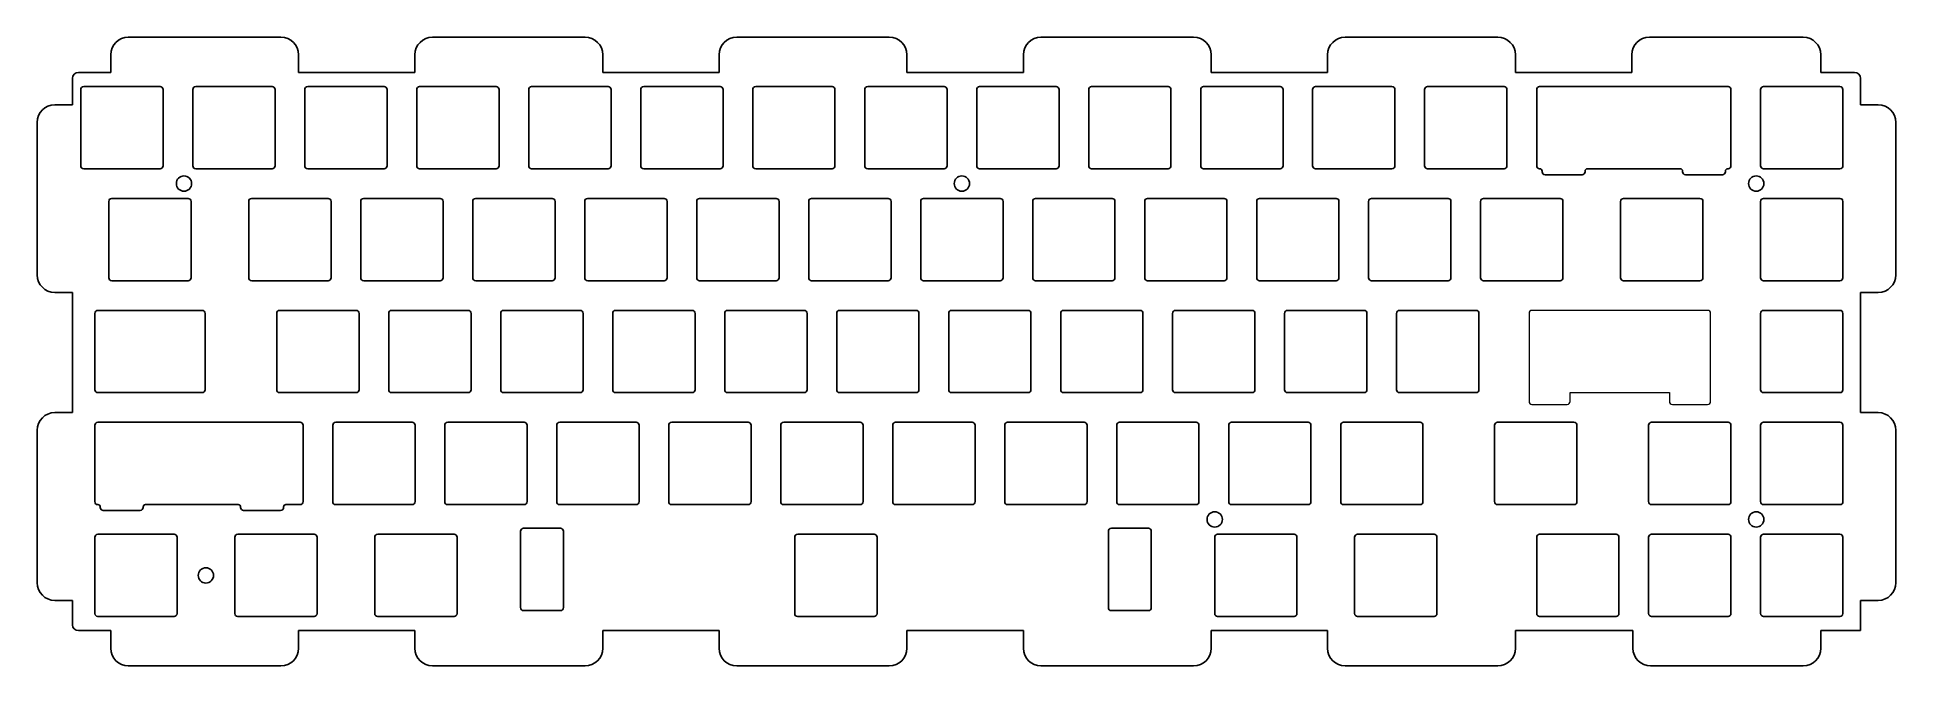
# Model space of a CAD drawing. Header units: millimetres. Extents: x -5 to 311, y -101 to 6.
import ezdxf

# ---------------------------------------------------------------- set-up
doc = ezdxf.new("R2010")
doc.units = ezdxf.units.MM
doc.header["$MEASUREMENT"] = 0

msp = doc.modelspace()

# ---------------------------------------------------------------- linework, layer by layer
at = {"linetype": 'Continuous'}
for p, q in [((10.61, 5.87), (36.56, 5.87)), ((62.36, 5.87), (88.31, 5.87)), ((114.11, 5.87), (140.06, 5.87)), ((165.86, 5.87), (191.81, 5.87)), ((217.61, 5.87), (243.56, 5.87)), ((269.36, 5.87), (295.51, 5.87)), ((7.61, -0.13), (7.61, 2.87)), ((39.56, 2.87), (39.56, -0.13)), ((59.36, -0.13), (59.36, 2.87)), ((91.31, 2.87), (91.31, -0.13)), ((111.11, -0.13), (111.11, 2.87)), ((143.06, 2.87), (143.06, -0.13)), ((162.86, -0.13), (162.86, 2.87)), ((194.81, 2.87), (194.81, -0.13)), ((214.61, -0.13), (214.61, 2.87)), ((246.56, 2.87), (246.56, -0.13)), ((266.36, -0.13), (266.36, 2.87)), ((298.51, 2.87), (298.51, -0.13)), ((1.11, -1.13), (1.11, -5.63)), ((2.11, -0.13), (7.61, -0.13)), ((39.56, -0.13), (59.36, -0.13)), ((91.31, -0.13), (111.11, -0.13)), ((143.06, -0.13), (162.86, -0.13)), ((194.81, -0.13), (214.61, -0.13)), ((246.56, -0.13), (266.36, -0.13)), ((298.51, -0.13), (304.27, -0.13)), ((305.27, -1.13), (305.27, -5.63)), ((1.11, -5.63), (-1.89, -5.63)), ((305.27, -5.63), (308.27, -5.63)), ((-4.89, -8.63), (-4.89, -34.58)), ((311.27, -8.63), (311.27, -34.58)), ((-1.89, -37.58), (1.11, -37.58)), ((1.11, -37.58), (1.11, -58.03)), ((308.27, -37.58), (305.27, -37.58)), ((305.27, -37.58), (305.27, -58.03)), ((1.11, -58.03), (-1.89, -58.03)), ((305.27, -58.03), (308.27, -58.03)), ((-4.89, -61.03), (-4.89, -86.98)), ((311.27, -61.03), (311.27, -86.98)), ((-1.89, -89.98), (1.11, -89.98)), ((1.11, -89.98), (1.11, -94.13)), ((308.27, -89.98), (305.27, -89.98)), ((305.27, -89.98), (305.27, -95.13)), ((2.11, -95.13), (7.61, -95.13)), ((7.61, -95.13), (7.61, -98.13)), ((39.56, -98.13), (39.56, -95.13)), ((39.56, -95.13), (59.36, -95.13)), ((59.36, -95.13), (59.36, -98.13)), ((91.31, -98.13), (91.31, -95.13)), ((91.31, -95.13), (111.11, -95.13)), ((111.11, -95.13), (111.11, -98.13)), ((143.06, -95.13), (162.86, -95.13)), ((143.06, -98.13), (143.06, -95.13)), ((162.86, -95.13), (162.86, -98.13)), ((194.81, -95.13), (214.61, -95.13)), ((194.81, -98.13), (194.81, -95.13)), ((214.61, -95.13), (214.61, -98.13)), ((246.56, -95.13), (266.56, -95.13)), ((246.56, -98.13), (246.56, -95.13)), ((266.56, -95.13), (266.56, -98.13)), ((298.51, -95.13), (305.27, -95.13)), ((298.51, -98.13), (298.51, -95.13)), ((10.61, -101.13), (36.56, -101.13)), ((62.36, -101.13), (88.31, -101.13)), ((114.11, -101.13), (140.06, -101.13)), ((165.86, -101.13), (191.81, -101.13)), ((217.61, -101.13), (243.56, -101.13)), ((269.56, -101.13), (295.51, -101.13))]:
    msp.add_line(p, q, dxfattribs=at)
for p, q in [((264.46, -22.08), (264.46, -35.08)), ((264.96, -21.58), (277.96, -21.58)), ((278.46, -22.08), (278.46, -35.08)), ((264.96, -35.58), (277.96, -35.58))]:
    msp.add_line(p, q)
for points in [[(16.02, -2.53, -0.414214), (16.52, -3.03), (16.52, -16.02, -0.414214), (16.02, -16.53), (3.02, -16.53, -0.414214), (2.52, -16.02), (2.52, -3.03, -0.414214), (3.02, -2.53)], [(35.58, -16.02), (35.58, -3.03, 0.414214), (35.08, -2.53), (22.07, -2.53, 0.414214), (21.58, -3.03), (21.58, -16.02, 0.414214), (22.07, -16.53), (35.08, -16.53, 0.414214)], [(40.62, -3.03), (40.62, -16.02, 0.414214), (41.12, -16.53), (54.13, -16.53, 0.414214), (54.62, -16.02), (54.62, -3.03, 0.414214), (54.13, -2.53), (41.12, -2.53, 0.414214)], [(60.17, -16.53, -0.414214), (59.67, -16.02), (59.67, -3.03, -0.414214), (60.17, -2.53), (73.17, -2.53, -0.414214), (73.67, -3.03), (73.67, -16.02, -0.414214), (73.17, -16.53)], [(79.22, -16.53, -0.414214), (78.72, -16.02), (78.72, -3.03, -0.414214), (79.22, -2.53), (92.22, -2.53, -0.414214), (92.73, -3.03), (92.73, -16.02, -0.414214), (92.22, -16.53)], [(111.78, -16.02, -0.414214), (111.28, -16.53), (98.28, -16.53, -0.414214), (97.78, -16.02), (97.78, -3.03, -0.414214), (98.28, -2.53), (111.28, -2.53, -0.414214), (111.78, -3.03)], [(130.82, -16.02), (130.82, -3.03, 0.414214), (130.32, -2.53), (117.33, -2.53, 0.414214), (116.83, -3.03), (116.83, -16.02, 0.414214), (117.33, -16.53), (130.32, -16.53, 0.414214)], [(149.88, -16.02, -0.414214), (149.38, -16.53), (136.38, -16.53, -0.414214), (135.88, -16.02), (135.88, -3.03, -0.414214), (136.38, -2.53), (149.38, -2.53, -0.414214), (149.88, -3.03)], [(168.93, -16.02), (168.93, -3.03, 0.414214), (168.43, -2.53), (155.43, -2.53, 0.414214), (154.93, -3.03), (154.93, -16.02, 0.414214), (155.43, -16.53), (168.43, -16.53, 0.414214)], [(174.48, -16.53), (187.47, -16.53, 0.414214), (187.97, -16.02), (187.97, -3.03, 0.414214), (187.47, -2.53), (174.48, -2.53, 0.414214), (173.98, -3.03), (173.98, -16.02, 0.414214)], [(193.03, -3.03, -0.414214), (193.53, -2.53), (206.53, -2.53, -0.414214), (207.03, -3.03), (207.03, -16.02, -0.414214), (206.53, -16.53), (193.53, -16.53, -0.414214), (193.03, -16.02)], [(212.07, -3.03), (212.07, -16.02, 0.414214), (212.57, -16.53), (225.57, -16.53, 0.414214), (226.07, -16.02), (226.07, -3.03, 0.414214), (225.57, -2.53), (212.57, -2.53, 0.414214)], [(244.63, -2.53), (231.62, -2.53, 0.414214), (231.12, -3.03), (231.12, -16.02, 0.414214), (231.62, -16.53), (244.63, -16.53, 0.414214), (245.12, -16.02), (245.12, -3.03, 0.414214)], [(282.29, -16.93, -0.414214), (282.69, -16.53), (282.73, -16.53, 0.414214), (283.23, -16.02), (283.23, -3.03, 0.414214), (282.73, -2.53), (250.68, -2.53, 0.414214), (250.18, -3.03), (250.18, -16.02, 0.414214), (250.68, -16.53), (250.71, -16.53, -0.414214), (251.11, -16.93), (251.11, -17.02, 0.414214), (251.61, -17.53), (257.91, -17.53, 0.414214), (258.41, -17.02), (258.41, -16.93, -0.414214), (258.81, -16.53), (274.59, -16.53, -0.414214), (274.99, -16.93), (274.99, -17.02, 0.414214), (275.49, -17.53), (281.79, -17.53, 0.414214), (282.29, -17.02)], [(301.77, -2.53), (288.77, -2.53, 0.414214), (288.27, -3.03), (288.27, -16.02, 0.414214), (288.77, -16.53), (301.77, -16.53, 0.414214), (302.27, -16.02), (302.27, -3.03, 0.414214)], [(21.29, -35.08, -0.414214), (20.79, -35.58), (7.79, -35.58, -0.414214), (7.29, -35.08), (7.29, -22.08, -0.414214), (7.79, -21.58), (20.79, -21.58, -0.414214), (21.29, -22.08)], [(45.1, -35.08), (45.1, -22.08, 0.414214), (44.6, -21.58), (31.6, -21.58, 0.414214), (31.1, -22.08), (31.1, -35.08, 0.414214), (31.6, -35.58), (44.6, -35.58, 0.414214)], [(50.15, -22.08), (50.15, -35.08, 0.414214), (50.65, -35.58), (63.65, -35.58, 0.414214), (64.15, -35.08), (64.15, -22.08, 0.414214), (63.65, -21.58), (50.65, -21.58, 0.414214)], [(82.7, -21.58), (69.7, -21.58, 0.414214), (69.2, -22.08), (69.2, -35.08, 0.414214), (69.7, -35.58), (82.7, -35.58, 0.414214), (83.2, -35.08), (83.2, -22.08, 0.414214)], [(88.25, -22.08), (88.25, -35.08, 0.414214), (88.75, -35.58), (101.75, -35.58, 0.414214), (102.25, -35.08), (102.25, -22.08, 0.414214), (101.75, -21.58), (88.75, -21.58, 0.414214)], [(107.8, -35.58), (120.8, -35.58, 0.414214), (121.3, -35.08), (121.3, -22.08, 0.414214), (120.8, -21.58), (107.8, -21.58, 0.414214), (107.3, -22.08), (107.3, -35.08, 0.414214)], [(126.85, -35.58, -0.414214), (126.35, -35.08), (126.35, -22.08, -0.414214), (126.85, -21.58), (139.85, -21.58, -0.414214), (140.35, -22.08), (140.35, -35.08, -0.414214), (139.85, -35.58)], [(158.9, -21.58), (145.9, -21.58, 0.414214), (145.4, -22.08), (145.4, -35.08, 0.414214), (145.9, -35.58), (158.9, -35.58, 0.414214), (159.4, -35.08), (159.4, -22.08, 0.414214)], [(177.95, -21.58, -0.414214), (178.45, -22.08), (178.45, -35.08, -0.414214), (177.95, -35.58), (164.95, -35.58, -0.414214), (164.45, -35.08), (164.45, -22.08, -0.414214), (164.95, -21.58)], [(197, -21.58, -0.414214), (197.5, -22.08), (197.5, -35.08, -0.414214), (197, -35.58), (184, -35.58, -0.414214), (183.5, -35.08), (183.5, -22.08, -0.414214), (184, -21.58)], [(216.55, -35.08, -0.414214), (216.05, -35.58), (203.05, -35.58, -0.414214), (202.55, -35.08), (202.55, -22.08, -0.414214), (203.05, -21.58), (216.05, -21.58, -0.414214), (216.55, -22.08)], [(221.6, -22.08, -0.414214), (222.1, -21.58), (235.1, -21.58, -0.414214), (235.6, -22.08), (235.6, -35.08, -0.414214), (235.1, -35.58), (222.1, -35.58, -0.414214), (221.6, -35.08)], [(241.15, -35.58), (254.15, -35.58, 0.414214), (254.65, -35.08), (254.65, -22.08, 0.414214), (254.15, -21.58), (241.15, -21.58, 0.414214), (240.65, -22.08), (240.65, -35.08, 0.414214)], [(288.77, -35.58, -0.414214), (288.27, -35.08), (288.27, -22.08, -0.414214), (288.77, -21.58), (301.77, -21.58, -0.414214), (302.27, -22.08), (302.27, -35.08, -0.414214), (301.77, -35.58)], [(23.17, -40.63, -0.414214), (23.67, -41.13), (23.67, -54.13, -0.414214), (23.17, -54.63), (5.41, -54.63, -0.414214), (4.91, -54.13), (4.91, -41.13, -0.414214), (5.41, -40.63)], [(36.36, -54.63, -0.414214), (35.86, -54.13), (35.86, -41.13, -0.414214), (36.36, -40.63), (49.36, -40.63, -0.414214), (49.86, -41.13), (49.86, -54.13, -0.414214), (49.36, -54.63)], [(55.41, -54.63, -0.414214), (54.91, -54.13), (54.91, -41.13, -0.414214), (55.41, -40.63), (68.41, -40.63, -0.414214), (68.91, -41.13), (68.91, -54.13, -0.414214), (68.41, -54.63)], [(73.96, -41.13), (73.96, -54.13, 0.414214), (74.46, -54.63), (87.46, -54.63, 0.414214), (87.96, -54.13), (87.96, -41.13, 0.414214), (87.46, -40.63), (74.46, -40.63, 0.414214)], [(93.01, -41.13, -0.414214), (93.51, -40.63), (106.51, -40.63, -0.414214), (107.01, -41.13), (107.01, -54.13, -0.414214), (106.51, -54.63), (93.51, -54.63, -0.414214), (93.01, -54.13)], [(112.56, -54.63, -0.414214), (112.06, -54.13), (112.06, -41.13, -0.414214), (112.56, -40.63), (125.56, -40.63, -0.414214), (126.06, -41.13), (126.06, -54.13, -0.414214), (125.56, -54.63)], [(144.61, -40.63), (131.61, -40.63, 0.414214), (131.11, -41.13), (131.11, -54.13, 0.414214), (131.61, -54.63), (144.61, -54.63, 0.414214), (145.11, -54.13), (145.11, -41.13, 0.414214)], [(150.66, -54.63, -0.414214), (150.16, -54.13), (150.16, -41.13, -0.414214), (150.66, -40.63), (163.66, -40.63, -0.414214), (164.16, -41.13), (164.16, -54.13, -0.414214), (163.66, -54.63)], [(182.71, -40.63, -0.414214), (183.21, -41.13), (183.21, -54.13, -0.414214), (182.71, -54.63), (169.71, -54.63, -0.414214), (169.21, -54.13), (169.21, -41.13, -0.414214), (169.71, -40.63)], [(188.76, -54.63), (201.76, -54.63, 0.414214), (202.26, -54.13), (202.26, -41.13, 0.414214), (201.76, -40.63), (188.76, -40.63, 0.414214), (188.26, -41.13), (188.26, -54.13, 0.414214)], [(207.81, -54.63, -0.414214), (207.31, -54.13), (207.31, -41.13, -0.414214), (207.81, -40.63), (220.81, -40.63, -0.414214), (221.31, -41.13), (221.31, -54.13, -0.414214), (220.81, -54.63)], [(240.36, -54.13), (240.36, -41.13, 0.414214), (239.86, -40.63), (226.86, -40.63, 0.414214), (226.36, -41.13), (226.36, -54.13, 0.414214), (226.86, -54.63), (239.86, -54.63, 0.414214)], [(288.77, -54.63), (301.77, -54.63, 0.414214), (302.27, -54.13), (302.27, -41.13, 0.414214), (301.77, -40.63), (288.77, -40.63, 0.414214), (288.27, -41.13), (288.27, -54.13, 0.414214)], [(37.02, -74.08, -0.414214), (37.42, -73.68), (39.84, -73.68, 0.414214), (40.34, -73.17), (40.34, -60.17, 0.414214), (39.84, -59.68), (5.41, -59.68, 0.414214), (4.91, -60.17), (4.91, -73.17, 0.414214), (5.41, -73.68), (5.44, -73.68, -0.414214), (5.84, -74.08), (5.84, -74.18, 0.414214), (6.34, -74.67), (12.64, -74.67, 0.414214), (13.14, -74.18), (13.14, -74.08, -0.414214), (13.54, -73.68), (29.32, -73.68, -0.414214), (29.72, -74.08), (29.72, -74.18, 0.414214), (30.22, -74.67), (36.52, -74.67, 0.414214), (37.02, -74.18)], [(59.39, -73.17, -0.414214), (58.89, -73.68), (45.89, -73.68, -0.414214), (45.39, -73.17), (45.39, -60.17, -0.414214), (45.89, -59.68), (58.89, -59.68, -0.414214), (59.39, -60.17)], [(78.44, -73.17), (78.44, -60.17, 0.414214), (77.94, -59.68), (64.94, -59.68, 0.414214), (64.44, -60.17), (64.44, -73.17, 0.414214), (64.94, -73.68), (77.94, -73.68, 0.414214)], [(83.99, -73.68), (96.99, -73.68, 0.414214), (97.49, -73.17), (97.49, -60.17, 0.414214), (96.99, -59.68), (83.99, -59.68, 0.414214), (83.49, -60.17), (83.49, -73.17, 0.414214)], [(103.04, -73.68), (116.04, -73.68, 0.414214), (116.54, -73.17), (116.54, -60.17, 0.414214), (116.04, -59.68), (103.04, -59.68, 0.414214), (102.54, -60.17), (102.54, -73.17, 0.414214)], [(122.09, -73.68, -0.414214), (121.59, -73.17), (121.59, -60.17, -0.414214), (122.09, -59.68), (135.09, -59.68, -0.414214), (135.59, -60.17), (135.59, -73.17, -0.414214), (135.09, -73.68)], [(154.14, -59.68, -0.414214), (154.64, -60.17), (154.64, -73.17, -0.414214), (154.14, -73.68), (141.14, -73.68, -0.414214), (140.64, -73.17), (140.64, -60.17, -0.414214), (141.14, -59.68)], [(173.19, -59.68), (160.19, -59.68, 0.414214), (159.69, -60.17), (159.69, -73.17, 0.414214), (160.19, -73.68), (173.19, -73.68, 0.414214), (173.69, -73.17), (173.69, -60.17, 0.414214)], [(192.24, -59.68, -0.414214), (192.74, -60.17), (192.74, -73.17, -0.414214), (192.24, -73.68), (179.24, -73.68, -0.414214), (178.74, -73.17), (178.74, -60.17, -0.414214), (179.24, -59.68)], [(197.79, -60.17, -0.414214), (198.29, -59.68), (211.29, -59.68, -0.414214), (211.79, -60.17), (211.79, -73.17, -0.414214), (211.29, -73.68), (198.29, -73.68, -0.414214), (197.79, -73.17)], [(216.84, -60.17, -0.414214), (217.34, -59.68), (230.34, -59.68, -0.414214), (230.84, -60.17), (230.84, -73.17, -0.414214), (230.34, -73.68), (217.34, -73.68, -0.414214), (216.84, -73.17)], [(243.53, -73.68), (256.53, -73.68, 0.414214), (257.03, -73.17), (257.03, -60.17, 0.414214), (256.53, -59.68), (243.53, -59.68, 0.414214), (243.03, -60.17), (243.03, -73.17, 0.414214)], [(282.73, -59.68), (269.73, -59.68, 0.414214), (269.23, -60.17), (269.23, -73.17, 0.414214), (269.73, -73.68), (282.73, -73.68, 0.414214), (283.23, -73.17), (283.23, -60.17, 0.414214)], [(288.77, -73.68, -0.414214), (288.27, -73.17), (288.27, -60.17, -0.414214), (288.77, -59.68), (301.77, -59.68, -0.414214), (302.27, -60.17), (302.27, -73.17, -0.414214), (301.77, -73.68)], [(4.91, -79.23), (4.91, -92.23, 0.414214), (5.41, -92.73), (18.41, -92.73, 0.414214), (18.91, -92.23), (18.91, -79.23, 0.414214), (18.41, -78.73), (5.41, -78.73, 0.414214)], [(42.72, -92.23, -0.414214), (42.22, -92.73), (29.22, -92.73, -0.414214), (28.72, -92.23), (28.72, -79.23, -0.414214), (29.22, -78.73), (42.22, -78.73, -0.414214), (42.72, -79.23)], [(66.53, -92.23), (66.53, -79.23, 0.414214), (66.03, -78.73), (53.03, -78.73, 0.414214), (52.53, -79.23), (52.53, -92.23, 0.414214), (53.03, -92.73), (66.03, -92.73, 0.414214)], [(77.33, -78.22, -0.414214), (77.83, -77.72), (84.13, -77.72, -0.414214), (84.63, -78.22), (84.63, -91.22, -0.414214), (84.13, -91.72), (77.83, -91.72, -0.414214), (77.33, -91.22)], [(137.97, -92.23), (137.97, -79.23, 0.409948), (137.48, -78.72), (124.48, -78.72, 0.418824), (123.97, -79.23), (123.97, -92.23, 0.418759), (124.48, -92.73), (137.48, -92.73, 0.409715)], [(177.33, -78.22, -0.414214), (177.83, -77.72), (184.13, -77.72, -0.414214), (184.63, -78.22), (184.63, -91.22, -0.414214), (184.13, -91.72), (177.83, -91.72, -0.414214), (177.33, -91.22)], [(195.91, -92.73), (208.91, -92.73, 0.414214), (209.41, -92.23), (209.41, -79.23, 0.414214), (208.91, -78.73), (195.91, -78.73, 0.414214), (195.41, -79.23), (195.41, -92.23, 0.414214)], [(232.72, -78.73), (219.72, -78.73, 0.414214), (219.22, -79.23), (219.22, -92.23, 0.414214), (219.72, -92.73), (232.72, -92.73, 0.414214), (233.22, -92.23), (233.22, -79.23, 0.414214)], [(250.18, -79.23), (250.18, -92.23, 0.414214), (250.68, -92.73), (263.68, -92.73, 0.414214), (264.18, -92.23), (264.18, -79.23, 0.414214), (263.68, -78.73), (250.68, -78.73, 0.414214)], [(282.73, -78.73, -0.414214), (283.23, -79.23), (283.23, -92.23, -0.414214), (282.73, -92.73), (269.73, -92.73, -0.414214), (269.23, -92.23), (269.23, -79.23, -0.414214), (269.73, -78.73)], [(288.27, -79.23, -0.414214), (288.77, -78.73), (301.77, -78.73, -0.414214), (302.27, -79.23), (302.27, -92.23, -0.414214), (301.77, -92.73), (288.77, -92.73, -0.414214), (288.27, -92.23)]]:
    msp.add_lwpolyline(points, format="xyb", close=True)
at = {"color": 7, "linetype": 'Continuous', "lineweight": 15}
msp.add_lwpolyline([(279.26, -56.62, 0.414214), (279.76, -56.12), (279.76, -41.13, 0.414214), (279.26, -40.63), (249.38, -40.63, 0.414214), (248.88, -41.13), (248.88, -56.12, 0.414214), (249.38, -56.62), (255.38, -56.62, 0.414214), (255.88, -56.12), (255.88, -54.63), (272.76, -54.63), (272.76, -56.12, 0.414214), (273.26, -56.62)], format="xyb", close=True, dxfattribs=at)
at = {"linetype": 'Continuous'}
for centre in [(20.08, -19.05), (152.4, -19.05), (287.53, -19.05), (195.41, -76.2), (287.53, -76.2), (23.81, -85.73)]:
    msp.add_circle(centre, 1.3, dxfattribs=at)
for centre, radius, start, end in [((10.61, 2.87), 3, 90, 180), ((36.56, 2.87), 3, 360, 90), ((62.36, 2.87), 3, 90, 180), ((88.31, 2.87), 3, 360, 90), ((114.11, 2.87), 3, 90, 180), ((140.06, 2.87), 3, 360, 90), ((165.86, 2.87), 3, 90, 180), ((191.81, 2.87), 3, 360, 90), ((217.61, 2.87), 3, 90, 180), ((243.56, 2.87), 3, 360, 90), ((269.36, 2.87), 3, 90, 180), ((295.51, 2.87), 3, 360, 90), ((2.11, -1.13), 1, 90, 180), ((304.27, -1.13), 1, 0, 90), ((-1.89, -8.63), 3, 90, 180), ((308.27, -8.63), 3, 0, 90), ((-1.89, -34.58), 3, 180, 270), ((308.27, -34.58), 3, 270, 0), ((-1.89, -61.03), 3, 90, 180), ((308.27, -61.03), 3, 0, 90), ((-1.89, -86.98), 3, 180, 270), ((308.27, -86.98), 3, 270, 0), ((2.11, -94.13), 1, 180, 270), ((10.61, -98.13), 3, 180, 270), ((36.56, -98.13), 3, 270, 0), ((62.36, -98.13), 3, 180, 270), ((88.31, -98.13), 3, 270, 0), ((114.11, -98.13), 3, 180, 270), ((140.06, -98.13), 3, 270, 0), ((165.86, -98.13), 3, 180, 270), ((191.81, -98.13), 3, 270, 0), ((217.61, -98.13), 3, 180, 270), ((243.56, -98.13), 3, 270, 0), ((269.56, -98.13), 3, 180, 270), ((295.51, -98.13), 3, 270, 0)]:
    msp.add_arc(centre, radius, start, end, dxfattribs=at)
for centre, start, end in [((264.96, -22.08), 90, 180), ((277.96, -22.08), 0, 90), ((264.96, -35.08), 180, 270), ((277.96, -35.08), 270, 0)]:
    msp.add_arc(centre, 0.5, start, end)

doc.saveas('drawing.dxf')
